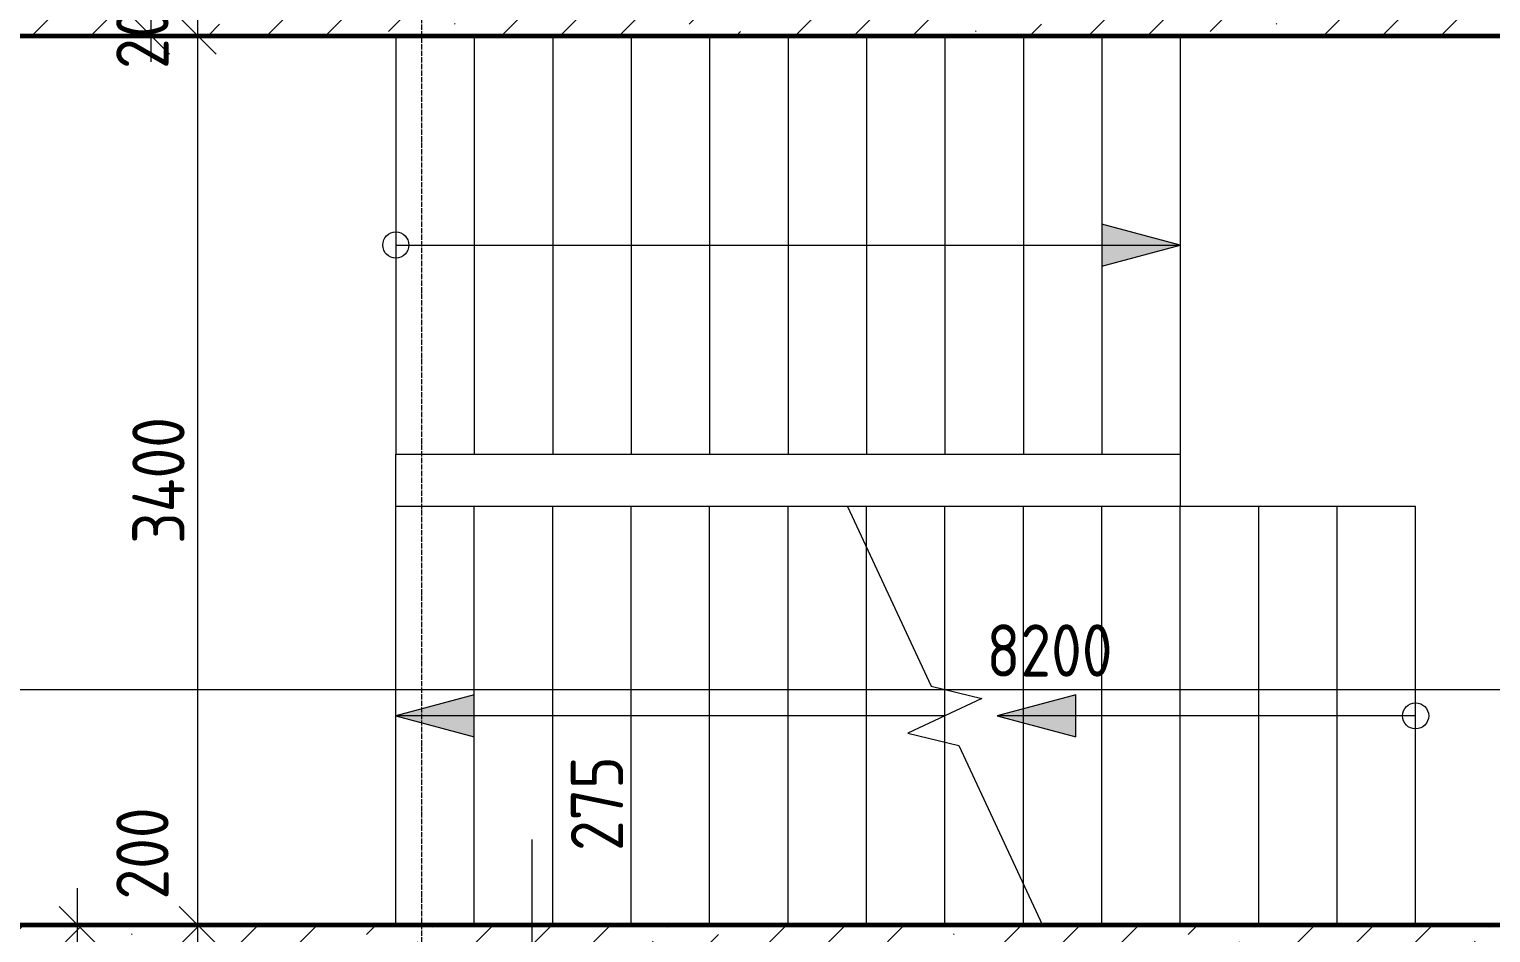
# Model space of a CAD drawing. Header units: millimetres. Extents: x -56773 to 221258, y -262288 to 26541.
# Drawn here: x -21093 to -15503, y -86773 to -83319 of the extents above; entities that cross this region are included whole.
import ezdxf

# ---------------------------------------------------------------- set-up
doc = ezdxf.new("R2010")
doc.units = ezdxf.units.MM
doc.linetypes.add('ADSK_Линия сетки', pattern=[25, 20, -2.5, 0, -2.5])
for name, color, linetype, lineweight in [('3.1 Штукатурка внешн стен для инвесторов', 5, 'Continuous', 60), ('Лестницы', 7, 'Continuous', 9), ('Оси', 7, 'Continuous', 9), ('Перекрытие', 7, 'Continuous', 18), ('Размеры', 7, 'Continuous', 9), ('Стены наружные', 7, 'Continuous', 18), ('Стрелки вверх', 7, 'Continuous', 18)]:
    doc.layers.add(name, color=color, linetype=linetype, lineweight=lineweight)
doc.styles.add('GOST Common_3', font='', dxfattribs={"width": 0.9, "height": 200})
doc.styles.get('GOST Common_3').set_extended_font_data('GOST Common')
doc.dimstyles.new('ADSK_Основной_2_0', dxfattribs={"dimscale": 304.8, "dimtxt": 201.142999, "dimasz": 0.463911, "dimexe": 0.328084, "dimexo": 0.328084, "dimgap": 0.164042, "dimtad": 1, "dimdec": 3, "dimrnd": 0.001, "dimdsep": 46, "dimtxsty": 'GOST Common_3', "dimblk1": 'OBLIQUE', "dimblk2": 'OBLIQUE', "dimsah": 1, "dimcen": 0.09, "dimdle": 0.328084, "dimazin": 2, "dimtfac": 1, "dimtdec": 4, "dimtix": 1, "dimtmove": 0, "dimatfit": 3, "dimfxl": 1, "dimtvp": 1, "dimtolj": 1, "dimtzin": 0, "dimlwd": 20, "dimlwe": 20, "dimarcsym": 2})
doc.dimstyles.new('ADSK_Основной_2_0_1', dxfattribs={"dimscale": 304.8, "dimtxt": 201.142999, "dimasz": 0.463911, "dimexe": 0.328084, "dimexo": 0.328084, "dimgap": 0.164042, "dimtad": 1, "dimdec": 3, "dimrnd": 0.001, "dimdsep": 46, "dimtxsty": 'GOST Common_3', "dimblk1": 'OBLIQUE', "dimblk2": 'OBLIQUE', "dimsah": 1, "dimcen": 0.09, "dimdle": 0.328084, "dimazin": 2, "dimtfac": 1, "dimtdec": 4, "dimtix": 1, "dimtmove": 1, "dimatfit": 3, "dimfxl": 1, "dimtvp": 1, "dimtolj": 1, "dimtzin": 0, "dimlwd": 20, "dimlwe": 20, "dimarcsym": 2})
pattern_1 = [(45, (9.36, -97949.04), (84.1895, 308.69595), [396.875, -79.375, 3.353, -76.022])]

# ---------------------------------------------------------------- blocks, each defined once
blk = doc.blocks.new('_Oblique')
at = {"color": 0, "linetype": 'ByBlock', "lineweight": -2}
blk.add_line((-0.5, -0.5), (0.5, 0.5), dxfattribs=at)
blk = doc.blocks.new('*D4438')
at = {"layer": 'Defpoints', "color": 0, "lineweight": 25, "transparency": 16777216}
for p in [(-20907.9, -86744.1), (-20548.4, -86744.1), (-20548.4, -86944.1)]:
    blk.add_point(p, dxfattribs=at)
at = {"layer": 'Размеры', "color": 0, "lineweight": 20, "transparency": 16777216}
for p, q in [((-20907.9, -86744.1), (-20907.9, -86602.7)), ((-20648.4, -86744.1), (-21007.9, -86744.1)), ((-20907.9, -87044.1), (-20907.9, -86744.1)), ((-20648.4, -86944.1), (-21007.9, -86944.1))]:
    blk.add_line(p, q, dxfattribs=at)
at = {"layer": 'Размеры', "color": 0, "lineweight": 20, "transparency": 16777216, "xscale": 141.4, "yscale": 141.4, "zscale": 141.4}
for p, rotation in [((-20907.9, -86744.1), 90), ((-20907.9, -86944.1), 270)]:
    blk.add_blockref('_Oblique', p, dxfattribs=dict(at, rotation=rotation))
at = {"layer": 'Размеры', "color": 0, "lineweight": 9, "transparency": 16777216, "insert": (-20759.8, -86646.4), "char_height": 200, "width": 454.106, "attachment_point": 1, "rotation": 90, "line_spacing_factor": 1.022761, "style": 'GOST Common_3'}
blk.add_mtext('\\A1;200', dxfattribs=at)
blk = doc.blocks.new('*D4439')
at = {"layer": 'Defpoints', "color": 0, "lineweight": 25, "transparency": 16777216}
for p in [(-20548.4, -83344.1), (-20448.4, -83344.1), (-20548.4, -86744.1)]:
    blk.add_point(p, dxfattribs=at)
at = {"layer": 'Размеры', "color": 0, "lineweight": 20, "transparency": 16777216}
for p, q in [((-20448.4, -86844.1), (-20448.4, -83244.1)), ((-20448.4, -83344.1), (-20348.4, -83344.1)), ((-20448.4, -86744.1), (-20348.4, -86744.1))]:
    blk.add_line(p, q, dxfattribs=at)
at = {"layer": 'Размеры', "color": 0, "lineweight": 20, "transparency": 16777216, "xscale": 141.4, "yscale": 141.4, "zscale": 141.4}
for p, rotation in [((-20448.4, -83344.1), 90), ((-20448.4, -86744.1), 270)]:
    blk.add_blockref('_Oblique', p, dxfattribs=dict(at, rotation=rotation))
at = {"layer": 'Размеры', "color": 0, "lineweight": 9, "transparency": 16777216, "insert": (-20598.4, -85044.1), "char_height": 200, "width": 625.93, "attachment_point": 5, "rotation": 90, "style": 'GOST Common_3'}
blk.add_mtext('\\A1;3400', dxfattribs=at)
blk = doc.blocks.new('*D4440')
at = {"layer": 'Defpoints', "color": 0, "lineweight": 25, "transparency": 16777216}
for p in [(-20626.4, -83144.1), (-20548.4, -83144.1), (-20548.4, -83344.1)]:
    blk.add_point(p, dxfattribs=at)
at = {"layer": 'Размеры', "color": 0, "lineweight": 20, "transparency": 16777216}
for p, q in [((-20626.4, -83444.1), (-20626.4, -83044.1)), ((-20648.4, -83144.1), (-20726.4, -83144.1)), ((-20648.4, -83344.1), (-20726.4, -83344.1))]:
    blk.add_line(p, q, dxfattribs=at)
at = {"layer": 'Размеры', "color": 0, "lineweight": 20, "transparency": 16777216, "xscale": 141.4, "yscale": 141.4, "zscale": 141.4}
for p, rotation in [((-20626.4, -83144.1), 90), ((-20626.4, -83344.1), 270)]:
    blk.add_blockref('_Oblique', p, dxfattribs=dict(at, rotation=rotation))
at = {"layer": 'Размеры', "color": 0, "lineweight": 9, "transparency": 16777216, "insert": (-20759.8, -83471.1), "char_height": 200, "width": 454.106, "attachment_point": 1, "rotation": 90, "line_spacing_factor": 1.022761, "style": 'GOST Common_3'}
blk.add_mtext('\\A1;200', dxfattribs=at)
blk = doc.blocks.new('*D4678')
at = {"layer": 'Defpoints', "color": 0, "lineweight": 25, "transparency": 16777216}
for p in [(-21290.6, -85844.2), (-21290.6, -85944.2), (-13090.6, -85944.2)]:
    blk.add_point(p, dxfattribs=at)
at = {"layer": 'Размеры', "color": 0, "lineweight": 20, "transparency": 16777216}
for p, q in [((-21290.6, -85844.2), (-21290.6, -85744.2)), ((-13090.6, -85844.2), (-13090.6, -85744.2)), ((-12990.6, -85844.2), (-21390.6, -85844.2))]:
    blk.add_line(p, q, dxfattribs=at)
at = {"layer": 'Размеры', "color": 0, "lineweight": 20, "transparency": 16777216, "xscale": 141.4, "yscale": 141.4, "zscale": 141.4, "rotation": 180}
blk.add_blockref('_Oblique', (-21290.6, -85844.2), dxfattribs=at)
at = {"layer": 'Размеры', "color": 0, "lineweight": 20, "transparency": 16777216, "xscale": 141.4, "yscale": 141.4, "zscale": 141.4}
blk.add_blockref('_Oblique', (-13090.6, -85844.2), dxfattribs=at)
at = {"layer": 'Размеры', "color": 0, "lineweight": 9, "transparency": 16777216, "insert": (-17190.6, -85694.2), "char_height": 200, "width": 605.475, "attachment_point": 5, "style": 'GOST Common_3'}
blk.add_mtext('\\A1;8200', dxfattribs=at)
blk = doc.blocks.new('*D5051')
at = {"layer": 'Defpoints', "color": 0, "lineweight": 25, "transparency": 16777216}
for p in [(-19169.5, -86944.1), (-19099.2, -86944.1), (-19099.2, -87219.1)]:
    blk.add_point(p, dxfattribs=at)
at = {"layer": 'Размеры', "color": 0, "lineweight": 20, "transparency": 16777216}
for p, q in [((-19169.5, -86944.1), (-19169.5, -86417.2)), ((-19199.2, -86944.1), (-19269.5, -86944.1)), ((-19169.5, -87319.1), (-19169.5, -86944.1)), ((-19199.2, -87219.1), (-19269.5, -87219.1))]:
    blk.add_line(p, q, dxfattribs=at)
at = {"layer": 'Размеры', "color": 0, "lineweight": 20, "transparency": 16777216, "xscale": 141.4, "yscale": 141.4, "zscale": 141.4}
for p, rotation in [((-19169.5, -86944.1), 90), ((-19169.5, -87219.1), 270)]:
    blk.add_blockref('_Oblique', p, dxfattribs=dict(at, rotation=rotation))
at = {"layer": 'Размеры', "color": 0, "lineweight": 9, "transparency": 16777216, "insert": (-19021.4, -86461), "char_height": 200, "width": 454.106, "attachment_point": 1, "rotation": 90, "line_spacing_factor": 1.022761, "style": 'GOST Common_3'}
blk.add_mtext('\\A1;275', dxfattribs=at)

msp = doc.modelspace()

# ---------------------------------------------------------------- hatches: boundary and pattern name
at = {"layer": 'Стены наружные', "lineweight": 9}
h = msp.add_hatch(dxfattribs=at)
h.set_pattern_fill('FP_2', color=256, style=0, pattern_type=2)
h.set_pattern_definition(pattern_1)
h.paths.add_polyline_path([(-12890.6385, -83344.0666), (-12890.6385, -83144.0666), (-21490.6385, -83144.0666), (-21490.6385, -83344.0666), (-13090.6385, -83344.0666)])
h = msp.add_hatch(dxfattribs=at)
h.set_pattern_fill('FP_2', color=256, style=0, pattern_type=2)
h.set_pattern_definition(pattern_1)
h.paths.add_polyline_path([(-13168.0514, -86944.0666), (-13090.6385, -86944.0666), (-13090.6385, -86744.0666), (-21290.6385, -86744.0666), (-21290.6385, -86944.0666), (-15390.6385, -86944.0666)])
at = {"layer": 'Стрелки вверх'}
for points in [[(-16990.6385, -84224.4513), (-16690.6385, -84144.0666), (-16990.6385, -84063.6818)], [(-19390.6385, -86024.4513), (-19390.6385, -85863.6818), (-19690.6385, -85944.0666)], [(-17090.6385, -86024.4513), (-17090.6385, -85863.6818), (-17390.6385, -85944.0666)]]:
    msp.add_hatch(color=256, dxfattribs=at).paths.add_polyline_path(points)

# ---------------------------------------------------------------- linework, layer by layer
at = {"layer": '3.1 Штукатурка внешн стен для инвесторов'}
msp.add_lwpolyline([(-21290.6385, -83344.0666), (-13090.6385, -83344.0666), (-13090.6385, -86744.0666), (-21290.6385, -86744.0666)], close=True, dxfattribs=at)
at = {"layer": 'Лестницы'}
for p, q in [((-19690.6385, -83344.0666), (-19690.6385, -84944.0666)), ((-19690.6385, -83344.0666), (-19690.6385, -84944.0666)), ((-19390.6385, -83344.0666), (-19390.6385, -84944.0666)), ((-19390.6385, -83344.0666), (-19390.6385, -84944.0666)), ((-19090.6385, -83344.0666), (-19090.6385, -84944.0666)), ((-19090.6385, -83344.0666), (-19090.6385, -84944.0666)), ((-18790.6385, -83344.0666), (-18790.6385, -84944.0666)), ((-18790.6385, -83344.0666), (-18790.6385, -84944.0666)), ((-18490.6385, -83344.0666), (-18490.6385, -84944.0666)), ((-18490.6385, -83344.0666), (-18490.6385, -84944.0666)), ((-18190.6385, -83344.0666), (-18190.6385, -84944.0666)), ((-18190.6385, -83344.0666), (-18190.6385, -84944.0666)), ((-17890.6385, -83344.0666), (-17890.6385, -84944.0666)), ((-17890.6385, -83344.0666), (-17890.6385, -84944.0666)), ((-17590.6385, -83344.0666), (-17590.6385, -84944.0666)), ((-17590.6385, -83344.0666), (-17590.6385, -84944.0666)), ((-17290.6385, -83344.0666), (-17290.6385, -84944.0666)), ((-17290.6385, -83344.0666), (-17290.6385, -84944.0666)), ((-16990.6385, -83344.0666), (-16990.6385, -84944.0666)), ((-16990.6385, -83344.0666), (-16990.6385, -84944.0666)), ((-16690.6385, -83344.0666), (-16690.6385, -84944.0666)), ((-19690.6385, -85144.0666), (-19690.6385, -84944.0666)), ((-19690.6385, -84944.0666), (-19390.6385, -84944.0666)), ((-19390.6385, -84944.0666), (-19090.6385, -84944.0666)), ((-19090.6385, -84944.0666), (-18790.6385, -84944.0666)), ((-18790.6385, -84944.0666), (-18490.6385, -84944.0666)), ((-18490.6385, -84944.0666), (-18190.6385, -84944.0666)), ((-18190.6385, -84944.0666), (-17890.6385, -84944.0666)), ((-17890.6385, -84944.0666), (-17590.6385, -84944.0666)), ((-17590.6385, -84944.0666), (-17290.6385, -84944.0666)), ((-17290.6385, -84944.0666), (-16990.6385, -84944.0666)), ((-16990.6385, -84944.0666), (-16690.6385, -84944.0666)), ((-19690.6385, -86744.0666), (-19690.6385, -85144.0666)), ((-19390.6385, -85144.0666), (-19690.6385, -85144.0666)), ((-19690.6385, -86744.0666), (-19690.6385, -85144.0666)), ((-19090.6385, -85144.0666), (-19390.6385, -85144.0666)), ((-19390.6385, -86744.0666), (-19390.6385, -85144.0666)), ((-19390.6385, -86744.0666), (-19390.6385, -85144.0666)), ((-18790.6385, -85144.0666), (-19090.6385, -85144.0666)), ((-19090.6385, -86744.0666), (-19090.6385, -85144.0666)), ((-19090.6385, -86744.0666), (-19090.6385, -85144.0666)), ((-18490.6385, -85144.0666), (-18790.6385, -85144.0666)), ((-18790.6385, -86744.0666), (-18790.6385, -85144.0666)), ((-18790.6385, -86744.0666), (-18790.6385, -85144.0666)), ((-18190.6385, -85144.0666), (-18490.6385, -85144.0666)), ((-18490.6385, -86744.0666), (-18490.6385, -85144.0666)), ((-18490.6385, -86744.0666), (-18490.6385, -85144.0666)), ((-17963.6846, -85144.0666), (-18190.6385, -85144.0666)), ((-18190.6385, -86744.0666), (-18190.6385, -85144.0666)), ((-18190.6385, -86744.0666), (-18190.6385, -85144.0666)), ((-17890.6385, -85144.0666), (-17963.6846, -85144.0666)), ((-17963.6846, -85144.0666), (-17643.4658, -85830.7781)), ((-17590.6385, -85144.0666), (-17890.6385, -85144.0666)), ((-17890.6385, -85300.7145), (-17890.6385, -85144.0666)), ((-17890.6385, -85300.7145), (-17890.6385, -85144.0666)), ((-17290.6385, -85144.0666), (-17590.6385, -85144.0666)), ((-17590.6385, -85843.6168), (-17590.6385, -85144.0666)), ((-17590.6385, -85843.6168), (-17590.6385, -85144.0666)), ((-16990.6385, -85144.0666), (-17290.6385, -85144.0666)), ((-17290.6385, -86587.4186), (-17290.6385, -85144.0666)), ((-17290.6385, -86587.4186), (-17290.6385, -85144.0666)), ((-16690.6385, -85144.0666), (-16990.6385, -85144.0666)), ((-16990.6385, -86744.0666), (-16990.6385, -85144.0666)), ((-16990.6385, -86744.0666), (-16990.6385, -85144.0666)), ((-16390.6385, -85144.0666), (-16690.6385, -85144.0666)), ((-16690.6385, -86744.0666), (-16690.6385, -85144.0666)), ((-16690.6385, -86744.0666), (-16690.6385, -85144.0666)), ((-16090.6385, -85144.0666), (-16390.6385, -85144.0666)), ((-16390.6385, -86744.0666), (-16390.6385, -85144.0666)), ((-16390.6385, -86744.0666), (-16390.6385, -85144.0666)), ((-15790.6385, -85144.0666), (-16090.6385, -85144.0666)), ((-16090.6385, -86744.0666), (-16090.6385, -85144.0666)), ((-16090.6385, -86744.0666), (-16090.6385, -85144.0666)), ((-15790.6385, -86744.0666), (-15790.6385, -85144.0666)), ((-15790.6385, -86744.0666), (-15790.6385, -85144.0666)), ((-17890.6385, -86744.0666), (-17890.6385, -85300.7145)), ((-17890.6385, -86744.0666), (-17890.6385, -85300.7145)), ((-17643.4658, -85830.7781), (-17449.0279, -85878.0325)), ((-17590.6385, -85944.0666), (-17590.6385, -85843.6168)), ((-17590.6385, -85944.0666), (-17590.6385, -85843.6168)), ((-17449.0279, -85878.0325), (-17732.2491, -86010.1007)), ((-17590.6385, -86044.5164), (-17590.6385, -85944.0666)), ((-17590.6385, -86044.5164), (-17590.6385, -85944.0666)), ((-17732.2491, -86010.1007), (-17537.8112, -86057.355)), ((-17590.6385, -86744.0666), (-17590.6385, -86044.5164)), ((-17590.6385, -86744.0666), (-17590.6385, -86044.5164)), ((-17537.8112, -86057.355), (-17217.5924, -86744.0666)), ((-17290.6385, -86744.0666), (-17290.6385, -86587.4186)), ((-17290.6385, -86744.0666), (-17290.6385, -86587.4186))]:
    msp.add_line(p, q, dxfattribs=at)
at = {"layer": 'Оси', "linetype": 'ADSK_Линия сетки', "lineweight": 5}
msp.add_line((-19590.6385, -108922.9178), (-19590.6385, -73448.1214), dxfattribs=at)
at = {"layer": 'Перекрытие'}
msp.add_line((-16690.6385, -83344.0666), (-16690.6385, -85144.0666), dxfattribs=at)
at = {"layer": 'Стены наружные', "lineweight": 9}
for p, q in [((-21290.6385, -83344.0666), (-13090.6385, -83344.0666)), ((-13090.6385, -86744.0666), (-21290.6385, -86744.0666))]:
    msp.add_line(p, q, dxfattribs=at)
at = {"layer": 'Стрелки вверх'}
for p, q in [((-16690.6385, -84144.0666), (-16990.6385, -84063.6818)), ((-16990.6385, -84063.6818), (-16990.6385, -84224.4513)), ((-19690.6385, -84144.0666), (-19390.6385, -84144.0666)), ((-19390.6385, -84144.0666), (-19090.6385, -84144.0666)), ((-19090.6385, -84144.0666), (-18790.6385, -84144.0666)), ((-18790.6385, -84144.0666), (-18490.6385, -84144.0666)), ((-18490.6385, -84144.0666), (-18190.6385, -84144.0666)), ((-18190.6385, -84144.0666), (-17890.6385, -84144.0666)), ((-17890.6385, -84144.0666), (-17590.6385, -84144.0666)), ((-17590.6385, -84144.0666), (-17290.6385, -84144.0666)), ((-17290.6385, -84144.0666), (-16990.6385, -84144.0666)), ((-16990.6385, -84144.0666), (-16690.6385, -84144.0666)), ((-16990.6385, -84224.4513), (-16690.6385, -84144.0666)), ((-19390.6385, -85863.6818), (-19690.6385, -85944.0666)), ((-19390.6385, -86024.4513), (-19390.6385, -85863.6818)), ((-17090.6385, -85863.6818), (-17390.6385, -85944.0666)), ((-17090.6385, -86024.4513), (-17090.6385, -85863.6818)), ((-19390.6385, -85944.0666), (-19690.6385, -85944.0666)), ((-19690.6385, -85944.0666), (-19390.6385, -86024.4513)), ((-19090.6385, -85944.0666), (-19390.6385, -85944.0666)), ((-18790.6385, -85944.0666), (-19090.6385, -85944.0666)), ((-18490.6385, -85944.0666), (-18790.6385, -85944.0666)), ((-18190.6385, -85944.0666), (-18490.6385, -85944.0666)), ((-17890.6385, -85944.0666), (-18190.6385, -85944.0666)), ((-17590.6385, -85944.0666), (-17890.6385, -85944.0666)), ((-17290.6385, -85944.0666), (-17390.6385, -85944.0666)), ((-17390.6385, -85944.0666), (-17090.6385, -86024.4513)), ((-16990.6385, -85944.0666), (-17290.6385, -85944.0666)), ((-16690.6385, -85944.0666), (-16990.6385, -85944.0666)), ((-16390.6385, -85944.0666), (-16690.6385, -85944.0666)), ((-16090.6385, -85944.0666), (-16390.6385, -85944.0666)), ((-15790.6385, -85944.0666), (-16090.6385, -85944.0666))]:
    msp.add_line(p, q, dxfattribs=at)
for centre in [(-19690.6385, -84144.0666), (-15790.6385, -85944.0666)]:
    msp.add_circle(centre, 50, dxfattribs=at)

# ---------------------------------------------------------------- dimensions: what is measured, and where the dimension line sits
at = {"layer": 'Размеры', "lineweight": 9}
for base, p1, p2, override, picture, middle in [((-20626.4353, -83144.0666), (-20548.3879, -83344.0666), (-20548.3879, -83144.0666), {"dimpost": '<>', "dimfxl": 200}, '*D4440', (-20626.4353, -83244.0666)), ((-19169.5355, -86944.0666), (-19099.1544, -87219.0666), (-19099.1544, -86944.0666), {"dimpost": '<>', "dimfxl": 275}, '*D5051', (-18888.1069, -86417.2313)), ((-20907.8639, -86744.0666), (-20548.3879, -86944.0666), (-20548.3879, -86744.0666), {"dimpost": '<>', "dimfxl": 200}, '*D4438', (-20626.4353, -86602.6666))]:
    dim = msp.add_linear_dim(base=base, p1=p1, p2=p2, angle=90, dimstyle='ADSK_Основной_2_0', override=override, dxfattribs=at)
    dim.commit()
    dim.dimension.update_dxf_attribs({"geometry": picture, "text_midpoint": middle, "dimtype": 160, "text_rotation": 90})
dim = msp.add_linear_dim(base=(-20448.403, -83344.0666), p1=(-20548.3879, -86744.0666), p2=(-20548.3879, -83344.0666), angle=90, dimstyle='ADSK_Основной_2_0_1', override={"dimpost": '<>', "dimfxl": 3400}, dxfattribs=at)
dim.commit()
dim.dimension.update_dxf_attribs({"geometry": '*D4439', "text_midpoint": (-20598.403, -85044.0666)})
dim = msp.add_linear_dim(base=(-21290.6385, -85844.1717), p1=(-13090.6385, -85944.1566), p2=(-21290.6385, -85944.1566), dimstyle='ADSK_Основной_2_0_1', override={"dimpost": '<>', "dimfxl": 8200}, dxfattribs=at)
dim.commit()
dim.dimension.update_dxf_attribs({"geometry": '*D4678', "text_midpoint": (-17190.6385, -85694.1717)})

doc.saveas('drawing.dxf')
